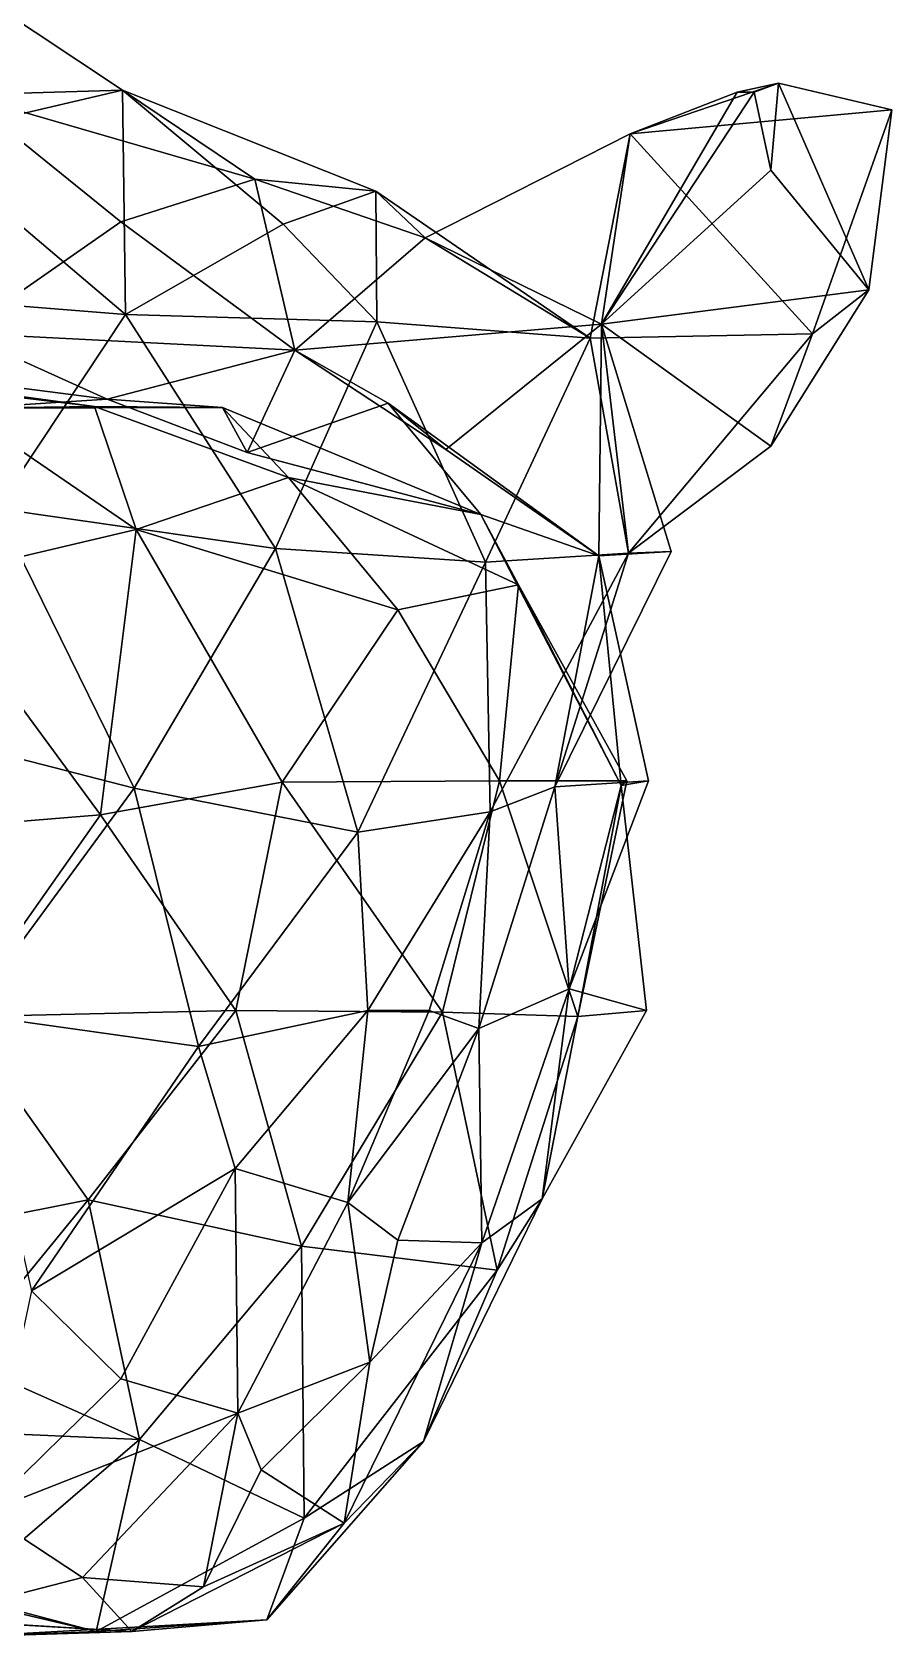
# Model space of a CAD drawing. Extents: x 290083 to 295691, y 4553739 to 4561622.
# Drawn here: x 294726.5 to 294793.1, y 4559677.9 to 4559802.5 of the extents above; entities that cross this region are included whole.
import ezdxf

# ---------------------------------------------------------------- set-up
doc = ezdxf.new("R2010")
doc.units = 0
doc.layers.add('Au_ppm_Pref_-_0_3', color=7, linetype='CONTINUOUS')

msp = doc.modelspace()

# ---------------------------------------------------------------- linework, layer by layer
at = {"layer": 'Au_ppm_Pref_-_0_3'}
for points in [[(294733.47, 4559797.97, 1740.2), (294721.13, 4559797.6, 1746.42), (294713.04, 4559811.54, 1740.22)], [(294713.04, 4559811.54, 1740.22), (294717.58, 4559794.24, 1735.04), (294733.47, 4559797.97, 1740.2)], [(294793.11, 4559796.45, 1747.22), (294784.31, 4559798.51, 1752.18), (294772.81, 4559794.59, 1747.36)], [(294784.31, 4559798.51, 1752.18), (294781.11, 4559797.82, 1752.1), (294772.81, 4559794.59, 1747.36)], [(294781.11, 4559797.82, 1752.1), (294784.31, 4559798.51, 1752.18), (294782.42, 4559797.82, 1752.72)], [(294783.73, 4559791.77, 1754.12), (294782.42, 4559797.82, 1752.72), (294784.31, 4559798.51, 1752.18)], [(294791.31, 4559782.48, 1751.72), (294783.73, 4559791.77, 1754.12), (294784.31, 4559798.51, 1752.18)], [(294793.11, 4559796.45, 1747.22), (294791.31, 4559782.48, 1751.72), (294784.31, 4559798.51, 1752.18)], [(294733.7, 4559780.57, 1734.03), (294733.47, 4559797.97, 1740.2), (294717.58, 4559794.24, 1735.04)], [(294720.94, 4559779.1, 1751.79), (294721.13, 4559797.6, 1746.42), (294733.33, 4559787.74, 1748.74)], [(294721.13, 4559797.6, 1746.42), (294733.47, 4559797.97, 1740.2), (294743.73, 4559791.06, 1744.94)], [(294733.33, 4559787.74, 1748.74), (294721.13, 4559797.6, 1746.42), (294743.73, 4559791.06, 1744.94)], [(294733.7, 4559780.57, 1734.03), (294745.93, 4559787.56, 1737.7), (294733.47, 4559797.97, 1740.2)], [(294743.73, 4559791.06, 1744.94), (294733.47, 4559797.97, 1740.2), (294753.09, 4559790.12, 1740.22)], [(294753.09, 4559790.12, 1740.22), (294733.47, 4559797.97, 1740.2), (294745.93, 4559787.56, 1737.7)], [(294781.11, 4559797.82, 1752.1), (294782.42, 4559797.82, 1752.72), (294770.59, 4559779.8, 1752.92)], [(294782.42, 4559797.82, 1752.72), (294783.73, 4559791.77, 1754.12), (294770.59, 4559779.8, 1752.92)], [(294772.81, 4559794.59, 1747.36), (294781.11, 4559797.82, 1752.1), (294770.59, 4559779.8, 1752.92)], [(294793.11, 4559796.45, 1747.22), (294772.81, 4559794.59, 1747.36), (294786.96, 4559779.05, 1745.06)], [(294793.11, 4559796.45, 1747.22), (294786.96, 4559779.05, 1745.06), (294791.31, 4559782.48, 1751.72)], [(294772.81, 4559794.59, 1747.36), (294770.59, 4559779.8, 1752.92), (294756.92, 4559786.51, 1746.13)], [(294772.81, 4559794.59, 1747.36), (294756.92, 4559786.51, 1746.13), (294769.71, 4559778.72, 1741.08)], [(294772.81, 4559794.59, 1747.36), (294769.71, 4559778.72, 1741.08), (294786.96, 4559779.05, 1745.06)], [(294709.8, 4559782.46, 1732.68), (294733.7, 4559780.57, 1734.03), (294717.58, 4559794.24, 1735.04)], [(294743.73, 4559791.06, 1744.94), (294746.81, 4559777.8, 1751.59), (294733.33, 4559787.74, 1748.74)], [(294746.81, 4559777.8, 1751.59), (294743.73, 4559791.06, 1744.94), (294756.92, 4559786.51, 1746.13)], [(294753.09, 4559790.12, 1740.22), (294756.92, 4559786.51, 1746.13), (294743.73, 4559791.06, 1744.94)], [(294791.31, 4559782.48, 1751.72), (294770.59, 4559779.8, 1752.92), (294783.73, 4559791.77, 1754.12)], [(294753.09, 4559790.12, 1740.22), (294745.93, 4559787.56, 1737.7), (294753.18, 4559780, 1736.8)], [(294769.71, 4559778.72, 1741.08), (294756.92, 4559786.51, 1746.13), (294753.09, 4559790.12, 1740.22)], [(294769.71, 4559778.72, 1741.08), (294753.09, 4559790.12, 1740.22), (294753.18, 4559780, 1736.8)], [(294720.94, 4559779.1, 1751.79), (294733.33, 4559787.74, 1748.74), (294746.81, 4559777.8, 1751.59)], [(294745.93, 4559787.56, 1737.7), (294733.7, 4559780.57, 1734.03), (294753.18, 4559780, 1736.8)], [(294746.81, 4559777.8, 1751.59), (294756.92, 4559786.51, 1746.13), (294770.59, 4559779.8, 1752.92)], [(294733.7, 4559780.57, 1734.03), (294709.8, 4559782.46, 1732.68), (294723.69, 4559765.51, 1731.78)], [(294791.31, 4559782.48, 1751.72), (294783.73, 4559770.35, 1749.38), (294770.59, 4559779.8, 1752.92)], [(294786.96, 4559779.05, 1745.06), (294783.73, 4559770.35, 1749.38), (294791.31, 4559782.48, 1751.72)], [(294745.32, 4559762.39, 1734.44), (294733.7, 4559780.57, 1734.03), (294723.69, 4559765.51, 1731.78)], [(294753.18, 4559780, 1736.8), (294733.7, 4559780.57, 1734.03), (294745.32, 4559762.39, 1734.44)], [(294745.32, 4559762.39, 1734.44), (294761.6, 4559761.35, 1739.22), (294753.18, 4559780, 1736.8)], [(294746.81, 4559777.8, 1751.59), (294770.59, 4559779.8, 1752.92), (294758.53, 4559770.07, 1754.73)], [(294769.71, 4559778.72, 1741.08), (294753.18, 4559780, 1736.8), (294761.6, 4559761.35, 1739.22)], [(294758.53, 4559770.07, 1754.73), (294770.59, 4559779.8, 1752.92), (294770.4, 4559761.84, 1758.18)], [(294770.59, 4559779.8, 1752.92), (294776.01, 4559762.18, 1752.1), (294770.4, 4559761.84, 1758.18)], [(294783.73, 4559770.35, 1749.38), (294772.69, 4559762.04, 1746.08), (294770.59, 4559779.8, 1752.92)], [(294770.59, 4559779.8, 1752.92), (294772.69, 4559762.04, 1746.08), (294776.01, 4559762.18, 1752.1)], [(294720.94, 4559779.1, 1751.79), (294732.28, 4559773.98, 1757.9), (294708.33, 4559777.06, 1757.88)], [(294720.94, 4559779.1, 1751.79), (294746.81, 4559777.8, 1751.59), (294732.28, 4559773.98, 1757.9)], [(294769.71, 4559778.72, 1741.08), (294761.6, 4559761.35, 1739.22), (294772.69, 4559762.04, 1746.08)], [(294786.96, 4559779.05, 1745.06), (294769.71, 4559778.72, 1741.08), (294772.69, 4559762.04, 1746.08)], [(294783.73, 4559770.35, 1749.38), (294786.96, 4559779.05, 1745.06), (294772.69, 4559762.04, 1746.08)], [(294708.33, 4559777.06, 1757.88), (294732.28, 4559773.98, 1757.9), (294721.52, 4559773.3, 1764)], [(294743.12, 4559769.86, 1759.27), (294732.28, 4559773.98, 1757.9), (294746.81, 4559777.8, 1751.59)], [(294746.81, 4559777.8, 1751.59), (294754.06, 4559773.69, 1758.04), (294743.12, 4559769.86, 1759.27)], [(294746.81, 4559777.8, 1751.59), (294758.53, 4559770.07, 1754.73), (294754.06, 4559773.69, 1758.04)], [(294721.52, 4559773.3, 1764), (294731.29, 4559773.43, 1768.69), (294708.58, 4559776.53, 1769.62)], [(294708.58, 4559776.53, 1769.62), (294731.29, 4559773.43, 1768.69), (294718.32, 4559774.98, 1775.32)], [(294718.3, 4559760.05, 1779.94), (294718.32, 4559774.98, 1775.32), (294734.53, 4559763.88, 1776.63)], [(294731.29, 4559773.43, 1768.69), (294734.53, 4559763.88, 1776.63), (294718.32, 4559774.98, 1775.32)], [(294732.28, 4559773.98, 1757.9), (294741.22, 4559773.34, 1763.98), (294721.52, 4559773.3, 1764)], [(294721.52, 4559773.3, 1764), (294741.22, 4559773.34, 1763.98), (294731.29, 4559773.43, 1768.69)], [(294734.53, 4559763.88, 1776.63), (294731.29, 4559773.43, 1768.69), (294746.33, 4559767.9, 1770.03)], [(294731.29, 4559773.43, 1768.69), (294741.22, 4559773.34, 1763.98), (294746.33, 4559767.9, 1770.03)], [(294732.28, 4559773.98, 1757.9), (294743.12, 4559769.86, 1759.27), (294741.22, 4559773.34, 1763.98)], [(294746.33, 4559767.9, 1770.03), (294741.22, 4559773.34, 1763.98), (294761.23, 4559765.05, 1764.25)], [(294741.22, 4559773.34, 1763.98), (294743.12, 4559769.86, 1759.27), (294761.23, 4559765.05, 1764.25)], [(294743.12, 4559769.86, 1759.27), (294754.06, 4559773.69, 1758.04), (294761.23, 4559765.05, 1764.25)], [(294754.06, 4559773.69, 1758.04), (294758.53, 4559770.07, 1754.73), (294770.4, 4559761.84, 1758.18)], [(294761.23, 4559765.05, 1764.25), (294754.06, 4559773.69, 1758.04), (294770.4, 4559761.84, 1758.18)], [(294754.82, 4559757.64, 1774.22), (294734.53, 4559763.88, 1776.63), (294746.33, 4559767.9, 1770.03)], [(294754.82, 4559757.64, 1774.22), (294746.33, 4559767.9, 1770.03), (294764.17, 4559759.57, 1769.92)], [(294764.17, 4559759.57, 1769.92), (294746.33, 4559767.9, 1770.03), (294761.23, 4559765.05, 1764.25)], [(294718.27, 4559747.93, 1730.69), (294734.36, 4559743.81, 1733.53), (294723.69, 4559765.51, 1731.78)], [(294745.32, 4559762.39, 1734.44), (294723.69, 4559765.51, 1731.78), (294734.36, 4559743.81, 1733.53)], [(294772.12, 4559744.02, 1764.19), (294764.17, 4559759.57, 1769.92), (294761.23, 4559765.05, 1764.25)], [(294770.4, 4559761.84, 1758.18), (294772.12, 4559744.02, 1764.19), (294761.23, 4559765.05, 1764.25)], [(294731.75, 4559741.74, 1780.18), (294718.3, 4559760.05, 1779.94), (294734.53, 4559763.88, 1776.63)], [(294731.75, 4559741.74, 1780.18), (294734.53, 4559763.88, 1776.63), (294745.83, 4559744.27, 1778.59)], [(294754.82, 4559757.64, 1774.22), (294745.83, 4559744.27, 1778.59), (294734.53, 4559763.88, 1776.63)], [(294745.32, 4559762.39, 1734.44), (294734.36, 4559743.81, 1733.53), (294751.71, 4559740.4, 1738.94)], [(294745.32, 4559762.39, 1734.44), (294751.71, 4559740.4, 1738.94), (294761.6, 4559761.35, 1739.22)], [(294772.69, 4559762.04, 1746.08), (294761.6, 4559761.35, 1739.22), (294761.96, 4559741.96, 1745.26)], [(294766.97, 4559743.91, 1751.78), (294772.69, 4559762.04, 1746.08), (294761.96, 4559741.96, 1745.26)], [(294776.01, 4559762.18, 1752.1), (294766.97, 4559743.91, 1751.78), (294770.4, 4559761.84, 1758.18)], [(294776.01, 4559762.18, 1752.1), (294772.69, 4559762.04, 1746.08), (294766.97, 4559743.91, 1751.78)], [(294761.96, 4559741.96, 1745.26), (294761.6, 4559761.35, 1739.22), (294751.71, 4559740.4, 1738.94)], [(294766.97, 4559743.91, 1751.78), (294774.24, 4559744.37, 1758.04), (294770.4, 4559761.84, 1758.18)], [(294770.4, 4559761.84, 1758.18), (294774.24, 4559744.37, 1758.04), (294772.12, 4559744.02, 1764.19)], [(294710.84, 4559740.02, 1779.07), (294718.3, 4559760.05, 1779.94), (294731.75, 4559741.74, 1780.18)], [(294764.17, 4559759.57, 1769.92), (294762.7, 4559744.37, 1774.65), (294754.82, 4559757.64, 1774.22)], [(294764.17, 4559759.57, 1769.92), (294772.56, 4559744.37, 1769.92), (294762.7, 4559744.37, 1774.65)], [(294764.17, 4559759.57, 1769.92), (294772.12, 4559744.02, 1764.19), (294772.56, 4559744.37, 1769.92)], [(294754.82, 4559757.64, 1774.22), (294762.7, 4559744.37, 1774.65), (294745.83, 4559744.27, 1778.59)], [(294721.49, 4559726.26, 1733.43), (294734.36, 4559743.81, 1733.53), (294718.27, 4559747.93, 1730.69)], [(294721.49, 4559726.26, 1733.43), (294739.35, 4559723.75, 1738.39), (294734.36, 4559743.81, 1733.53)], [(294742.26, 4559726.55, 1780.07), (294731.75, 4559741.74, 1780.18), (294745.83, 4559744.27, 1778.59)], [(294739.35, 4559723.75, 1738.39), (294751.71, 4559740.4, 1738.94), (294734.36, 4559743.81, 1733.53)], [(294758.28, 4559726.41, 1775.79), (294742.26, 4559726.55, 1780.07), (294745.83, 4559744.27, 1778.59)], [(294762.7, 4559744.37, 1774.65), (294758.28, 4559726.41, 1775.79), (294745.83, 4559744.27, 1778.59)], [(294758.28, 4559726.41, 1775.79), (294762.7, 4559744.37, 1774.65), (294768.75, 4559726.08, 1769.73)], [(294766.97, 4559743.91, 1751.78), (294761.09, 4559725.16, 1751.97), (294768.1, 4559728.22, 1758.47)], [(294761.96, 4559741.96, 1745.26), (294761.09, 4559725.16, 1751.97), (294766.97, 4559743.91, 1751.78)], [(294772.56, 4559744.37, 1769.92), (294768.75, 4559726.08, 1769.73), (294762.7, 4559744.37, 1774.65)], [(294768.1, 4559728.22, 1758.47), (294774.24, 4559744.37, 1758.04), (294766.97, 4559743.91, 1751.78)], [(294768.1, 4559728.22, 1758.47), (294772.12, 4559744.02, 1764.19), (294774.24, 4559744.37, 1758.04)], [(294768.1, 4559728.22, 1758.47), (294774.08, 4559726.55, 1763.98), (294772.12, 4559744.02, 1764.19)], [(294772.56, 4559744.37, 1769.92), (294772.12, 4559744.02, 1764.19), (294768.75, 4559726.08, 1769.73)], [(294768.75, 4559726.08, 1769.73), (294772.12, 4559744.02, 1764.19), (294774.08, 4559726.55, 1763.98)], [(294720.72, 4559726.07, 1779.22), (294710.84, 4559740.02, 1779.07), (294731.75, 4559741.74, 1780.18)], [(294720.72, 4559726.07, 1779.22), (294731.75, 4559741.74, 1780.18), (294742.26, 4559726.55, 1780.07)], [(294751.71, 4559740.4, 1738.94), (294752.48, 4559726.55, 1743.07), (294761.96, 4559741.96, 1745.26)], [(294752.48, 4559726.55, 1743.07), (294757.23, 4559726.55, 1746.16), (294761.96, 4559741.96, 1745.26)], [(294757.23, 4559726.55, 1746.16), (294761.09, 4559725.16, 1751.97), (294761.96, 4559741.96, 1745.26)], [(294739.35, 4559723.75, 1738.39), (294752.48, 4559726.55, 1743.07), (294751.71, 4559740.4, 1738.94)], [(294761.09, 4559725.16, 1751.97), (294761.32, 4559708.52, 1757.87), (294768.1, 4559728.22, 1758.47)], [(294768.1, 4559728.22, 1758.47), (294761.32, 4559708.52, 1757.87), (294766.01, 4559711.94, 1763.98)], [(294768.1, 4559728.22, 1758.47), (294766.01, 4559711.94, 1763.98), (294774.08, 4559726.55, 1763.98)], [(294715.1, 4559708.73, 1778.51), (294720.72, 4559726.07, 1779.22), (294730.8, 4559711.85, 1779.57)], [(294720.72, 4559726.07, 1779.22), (294742.26, 4559726.55, 1780.07), (294730.8, 4559711.85, 1779.57)], [(294721.49, 4559726.26, 1733.43), (294726.4, 4559704.79, 1738.99), (294739.35, 4559723.75, 1738.39)], [(294730.8, 4559711.85, 1779.57), (294742.26, 4559726.55, 1780.07), (294747.35, 4559708.26, 1776.86)], [(294742.2, 4559714.28, 1741.92), (294752.48, 4559726.55, 1743.07), (294739.35, 4559723.75, 1738.39)], [(294742.2, 4559714.28, 1741.92), (294750.92, 4559711.64, 1747.03), (294752.48, 4559726.55, 1743.07)], [(294747.35, 4559708.26, 1776.86), (294742.26, 4559726.55, 1780.07), (294758.28, 4559726.41, 1775.79)], [(294762.52, 4559706.39, 1770.22), (294747.35, 4559708.26, 1776.86), (294758.28, 4559726.41, 1775.79)], [(294752.48, 4559726.55, 1743.07), (294750.92, 4559711.64, 1747.03), (294757.23, 4559726.55, 1746.16)], [(294750.92, 4559711.64, 1747.03), (294761.09, 4559725.16, 1751.97), (294757.23, 4559726.55, 1746.16)], [(294758.28, 4559726.41, 1775.79), (294768.75, 4559726.08, 1769.73), (294762.52, 4559706.39, 1770.22)], [(294766.01, 4559711.94, 1763.98), (294762.52, 4559706.39, 1770.22), (294768.75, 4559726.08, 1769.73)], [(294766.01, 4559711.94, 1763.98), (294768.75, 4559726.08, 1769.73), (294774.08, 4559726.55, 1763.98)], [(294754.82, 4559708.73, 1752.1), (294761.09, 4559725.16, 1751.97), (294750.92, 4559711.64, 1747.03)], [(294754.82, 4559708.73, 1752.1), (294761.32, 4559708.52, 1757.87), (294761.09, 4559725.16, 1751.97)], [(294739.35, 4559723.75, 1738.39), (294726.4, 4559704.79, 1738.99), (294742.2, 4559714.28, 1741.92)], [(294733.33, 4559697.97, 1742.57), (294742.2, 4559714.28, 1741.92), (294726.4, 4559704.79, 1738.99)], [(294733.33, 4559697.97, 1742.57), (294742.41, 4559695.31, 1747.82), (294742.2, 4559714.28, 1741.92)], [(294742.2, 4559714.28, 1741.92), (294742.41, 4559695.31, 1747.82), (294750.92, 4559711.64, 1747.03)], [(294715.1, 4559708.73, 1778.51), (294730.8, 4559711.85, 1779.57), (294720.73, 4559699.53, 1778.93)], [(294734.79, 4559693.27, 1775.16), (294720.73, 4559699.53, 1778.93), (294730.8, 4559711.85, 1779.57)], [(294734.79, 4559693.27, 1775.16), (294730.8, 4559711.85, 1779.57), (294747.35, 4559708.26, 1776.86)], [(294742.41, 4559695.31, 1747.82), (294752.64, 4559699.25, 1752.1), (294750.92, 4559711.64, 1747.03)], [(294754.82, 4559708.73, 1752.1), (294750.92, 4559711.64, 1747.03), (294752.64, 4559699.25, 1752.1)], [(294766.01, 4559711.94, 1763.98), (294761.32, 4559708.52, 1757.87), (294756.8, 4559693.11, 1763.92)], [(294762.52, 4559706.39, 1770.22), (294766.01, 4559711.94, 1763.98), (294756.8, 4559693.11, 1763.92)], [(294761.32, 4559708.52, 1757.87), (294750.66, 4559686.78, 1756.71), (294756.8, 4559693.11, 1763.92)], [(294750.66, 4559686.78, 1756.71), (294761.32, 4559708.52, 1757.87), (294752.64, 4559699.25, 1752.1)], [(294754.82, 4559708.73, 1752.1), (294752.64, 4559699.25, 1752.1), (294761.32, 4559708.52, 1757.87)], [(294747.35, 4559708.26, 1776.86), (294747.55, 4559687.16, 1770), (294734.79, 4559693.27, 1775.16)], [(294747.55, 4559687.16, 1770), (294747.35, 4559708.26, 1776.86), (294762.52, 4559706.39, 1770.22)], [(294756.8, 4559693.11, 1763.92), (294747.55, 4559687.16, 1770), (294762.52, 4559706.39, 1770.22)], [(294726.4, 4559704.79, 1738.99), (294722.75, 4559687.57, 1745.87), (294733.33, 4559697.97, 1742.57)], [(294708.65, 4559694.39, 1775.37), (294720.73, 4559699.53, 1778.93), (294734.79, 4559693.27, 1775.16)], [(294742.41, 4559695.31, 1747.82), (294744.2, 4559690.91, 1752.1), (294752.64, 4559699.25, 1752.1)], [(294744.2, 4559690.91, 1752.1), (294750.66, 4559686.78, 1756.71), (294752.64, 4559699.25, 1752.1)], [(294733.33, 4559697.97, 1742.57), (294722.75, 4559687.57, 1745.87), (294742.41, 4559695.31, 1747.82)], [(294742.41, 4559695.31, 1747.82), (294722.75, 4559687.57, 1745.87), (294730.36, 4559682.55, 1750.71)], [(294739.74, 4559681.84, 1752.1), (294742.41, 4559695.31, 1747.82), (294730.36, 4559682.55, 1750.71)], [(294739.74, 4559681.84, 1752.1), (294744.2, 4559690.91, 1752.1), (294742.41, 4559695.31, 1747.82)], [(294708.65, 4559694.39, 1775.37), (294734.79, 4559693.27, 1775.16), (294720.73, 4559681.19, 1773.16)], [(294731.42, 4559678.35, 1769.07), (294720.73, 4559681.19, 1773.16), (294734.79, 4559693.27, 1775.16)], [(294747.55, 4559687.16, 1770), (294731.42, 4559678.35, 1769.07), (294734.79, 4559693.27, 1775.16)], [(294756.8, 4559693.11, 1763.92), (294744.66, 4559679.26, 1762.52), (294747.55, 4559687.16, 1770)], [(294750.66, 4559686.78, 1756.71), (294744.66, 4559679.26, 1762.52), (294756.8, 4559693.11, 1763.92)], [(294744.2, 4559690.91, 1752.1), (294739.74, 4559681.84, 1752.1), (294750.66, 4559686.78, 1756.71)], [(294717.84, 4559679.31, 1752.81), (294730.36, 4559682.55, 1750.71), (294722.75, 4559687.57, 1745.87)], [(294744.66, 4559679.26, 1762.52), (294731.42, 4559678.35, 1769.07), (294747.55, 4559687.16, 1770)], [(294750.66, 4559686.78, 1756.71), (294739.74, 4559681.84, 1752.1), (294734.19, 4559678.36, 1757.68)], [(294734.19, 4559678.36, 1757.68), (294744.66, 4559679.26, 1762.52), (294750.66, 4559686.78, 1756.71)], [(294714.65, 4559682.31, 1769.92), (294720.73, 4559681.19, 1773.16), (294731.42, 4559678.35, 1769.07)], [(294714.65, 4559682.31, 1769.92), (294731.42, 4559678.35, 1769.07), (294720.93, 4559677.94, 1764.01)], [(294730.36, 4559682.55, 1750.71), (294717.84, 4559679.31, 1752.81), (294734.19, 4559678.36, 1757.68)], [(294730.36, 4559682.55, 1750.71), (294734.19, 4559678.36, 1757.68), (294739.74, 4559681.84, 1752.1)], [(294710.73, 4559679.78, 1759.05), (294720.93, 4559677.94, 1764.01), (294734.19, 4559678.36, 1757.68)], [(294710.73, 4559679.78, 1759.05), (294734.19, 4559678.36, 1757.68), (294717.84, 4559679.31, 1752.81)], [(294720.93, 4559677.94, 1764.01), (294731.42, 4559678.35, 1769.07), (294744.66, 4559679.26, 1762.52)], [(294720.93, 4559677.94, 1764.01), (294744.66, 4559679.26, 1762.52), (294734.19, 4559678.36, 1757.68)]]:
    msp.add_3dface(points, dxfattribs=at)

doc.saveas('drawing.dxf')
